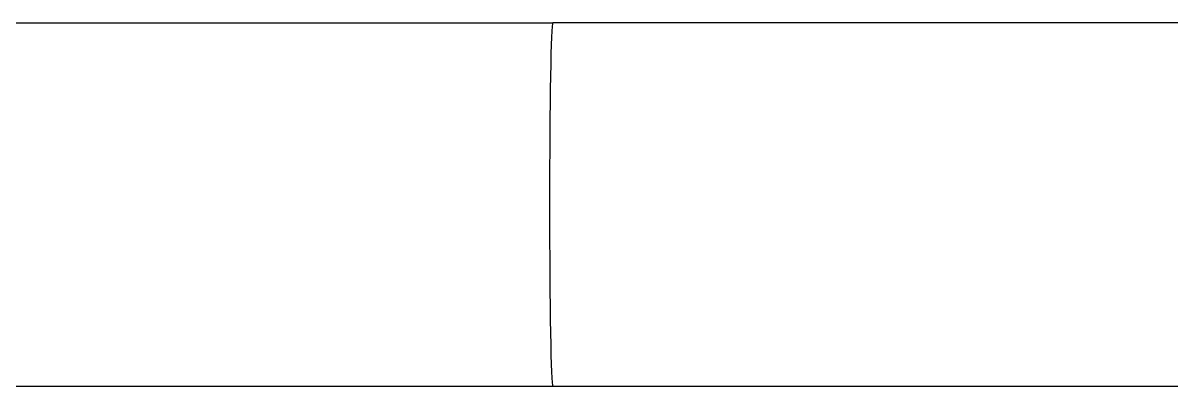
# Model space of a CAD drawing. Header units: millimetres. Extents: x -33000 to 294000, y 0 to 42408.
# Drawn here: x 278754 to 278814.1, y 18555.1 to 18574.1 of the extents above; entities that cross this region are included whole.
import ezdxf

# ---------------------------------------------------------------- set-up
doc = ezdxf.new("R2010")
doc.units = ezdxf.units.MM
doc.header["$LTSCALE"] = 50
doc.layers.add('arch', color=8, linetype='Continuous')

# ---------------------------------------------------------------- blocks, each defined once
blk = doc.blocks.new('A$C6CF502EC')
for p, q in [((-380.526, 9.5), (-440.471, 9.5)), ((-140.562, 9.5), (-380.526, 9.5)), ((-440.471, -9.5), (-380.526, -9.5)), ((-140.562, -9.5), (-380.526, -9.5))]:
    blk.add_line(p, q)
blk.add_ellipse((-380.526, 0), major_axis=(0, 9.5), ratio=0.017452, start_param=3.141593, end_param=6.283185)

msp = doc.modelspace()

# ---------------------------------------------------------------- block references
at = {"layer": 'arch', "ltscale": 25, "rotation": 180}
msp.add_blockref('A$C6CF502EC', (278401.206, 18564.605), dxfattribs=at)

doc.saveas('drawing.dxf')
